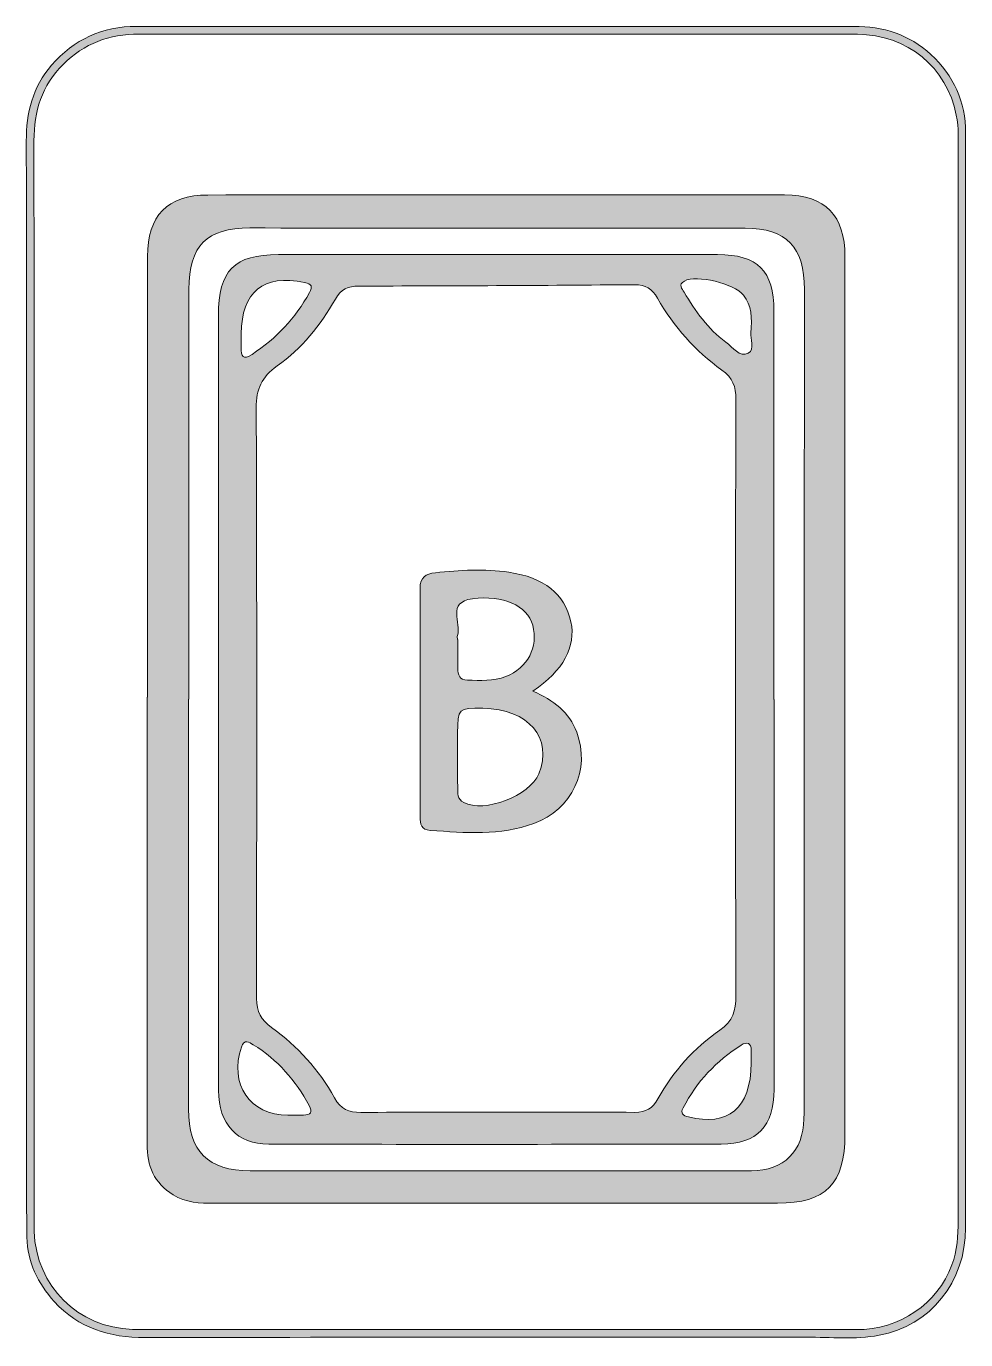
# Model space of a CAD drawing. Extents: x 615 to 924, y -2542 to -2111.
import ezdxf

# ---------------------------------------------------------------- set-up
doc = ezdxf.new("R2010")
doc.units = 0
doc.header["$MEASUREMENT"] = 0
doc.layers.add('Layer 1', color=7, linetype='Continuous', lineweight=0)

msp = doc.modelspace()

# ---------------------------------------------------------------- hatches: boundary and pattern name
at = {"layer": 'Layer 1', "true_color": 0x000000, "transparency": 33554687}
h = msp.add_hatch(color=18, dxfattribs=at)
h.dxf.hatch_style = 2
edge = h.paths.add_edge_path()
edge.add_spline(control_points=[(921.11, -2325.94), (921.11, -2325.94), (921.06, -2325.94), (921.06, -2325.94), (921.06, -2384.89), (921.05, -2443.84), (921.07, -2502.79), (921.07, -2507.76), (920.78, -2512.68), (919.02, -2517.41), (914.26, -2530.27), (901.92, -2538.65), (887.6, -2538.65), (810.92, -2538.64), (734.23, -2538.63), (657.56, -2538.61), (655.02, -2538.61), (652.48, -2538.68), (649.96, -2538.59), (631.91, -2537.94), (618.33, -2524.42), (617.61, -2506.39), (617.58, -2505.47), (617.59, -2504.55), (617.59, -2503.63), (617.59, -2385.15), (617.61, -2266.67), (617.56, -2148.2), (617.56, -2138.54), (620.16, -2130.06), (627.11, -2123.12), (634.02, -2116.24), (642.36, -2113.19), (652.06, -2113.19), (708.59, -2113.25), (765.12, -2113.22), (821.65, -2113.22), (843.76, -2113.22), (865.87, -2113.13), (887.97, -2113.26), (904.4, -2113.35), (917.39, -2124.08), (920.48, -2139.79), (921.31, -2144), (921.1, -2148.28), (921.1, -2152.53), (921.11, -2210.34), (921.11, -2268.14), (921.11, -2325.94)], knot_values=[0, 0, 0, 0, 1, 1, 1, 2, 2, 2, 3, 3, 3, 4, 4, 4, 5, 5, 5, 6, 6, 6, 7, 7, 7, 8, 8, 8, 9, 9, 9, 10, 10, 10, 11, 11, 11, 12, 12, 12, 13, 13, 13, 14, 14, 14, 15, 15, 15, 16, 16, 16, 16], degree=3, periodic=0)
edge = h.paths.add_edge_path()
edge.add_spline(control_points=[(923.52, -2377.39), (923.52, -2300.13), (923.54, -2222.87), (923.53, -2145.61), (923.53, -2135.38), (919.6, -2126.83), (912.12, -2119.89), (904.99, -2113.27), (896.42, -2110.62), (886.84, -2110.64), (866.92, -2110.67), (847, -2110.67), (827.08, -2110.67), (768.47, -2110.67), (709.86, -2110.65), (651.26, -2110.65), (640, -2110.65), (630.69, -2114.95), (623.32, -2123.44), (617.1, -2130.61), (615.03, -2139.06), (615.04, -2148.38), (615.13, -2207.45), (615.09, -2266.51), (615.09, -2325.58), (615.09, -2374.86), (615.07, -2424.14), (615.09, -2473.43), (615.09, -2485.05), (615.03, -2496.68), (615.27, -2508.3), (615.43, -2516.45), (618.76, -2523.43), (624.23, -2529.44), (632.25, -2538.23), (642.37, -2541.25), (654.03, -2541.23), (726.45, -2541.11), (798.87, -2541.2), (871.3, -2541.14), (879.23, -2541.12), (887.23, -2541.96), (895.09, -2540.51), (912, -2537.36), (923.52, -2523.01), (923.53, -2505.2), (923.57, -2462.6), (923.52, -2420), (923.52, -2377.39)], knot_values=[0, 0, 0, 0, 1, 1, 1, 2, 2, 2, 3, 3, 3, 4, 4, 4, 5, 5, 5, 6, 6, 6, 7, 7, 7, 8, 8, 8, 9, 9, 9, 10, 10, 10, 11, 11, 11, 12, 12, 12, 13, 13, 13, 14, 14, 14, 15, 15, 15, 16, 16, 16, 16], degree=3, periodic=0)
at = {"layer": 'Layer 1', "true_color": 0x0e1329, "transparency": 33554687}
h = msp.add_hatch(color=168, dxfattribs=at)
h.dxf.hatch_style = 2
edge = h.paths.add_edge_path()
edge.add_spline(control_points=[(668.46, -2331.64), (668.4, -2331.64), (668.35, -2331.64), (668.3, -2331.64), (668.3, -2376.51), (668.3, -2421.38), (668.3, -2466.25), (668.3, -2480.02), (674.77, -2486.49), (688.57, -2486.49), (710.47, -2486.48), (732.37, -2486.47), (754.28, -2486.47), (787.24, -2486.48), (820.2, -2486.55), (853.16, -2486.47), (863.86, -2486.45), (870.22, -2480.01), (870.43, -2469.42), (870.53, -2464.53), (870.51, -2459.64), (870.51, -2454.75), (870.53, -2368.84), (870.51, -2282.92), (870.61, -2197.01), (870.62, -2183.29), (864.71, -2176.94), (851.14, -2176.94), (796.91, -2176.92), (742.68, -2176.9), (688.46, -2176.86), (674.22, -2176.85), (668.47, -2182.6), (668.46, -2197.03), (668.44, -2241.9), (668.46, -2286.77), (668.46, -2331.64)], knot_values=[0, 0, 0, 0, 1, 1, 1, 2, 2, 2, 3, 3, 3, 4, 4, 4, 5, 5, 5, 6, 6, 6, 7, 7, 7, 8, 8, 8, 9, 9, 9, 10, 10, 10, 11, 11, 11, 12, 12, 12, 12], degree=3, periodic=0)
edge = h.paths.add_edge_path()
edge.add_spline(control_points=[(654.83, -2330.99), (654.83, -2282.73), (654.8, -2234.48), (654.85, -2186.22), (654.86, -2172.85), (661.36, -2166.05), (674.69, -2166.03), (737.83, -2165.91), (800.97, -2165.91), (864.1, -2166.02), (877.54, -2166.05), (883.91, -2172.88), (883.91, -2186.22), (883.9, -2282.31), (883.91, -2378.4), (883.9, -2474.49), (883.9, -2490.65), (877.65, -2497.12), (861.75, -2497.13), (800.1, -2497.18), (738.44, -2497.14), (676.79, -2497.16), (672.07, -2497.16), (667.41, -2496.96), (663.25, -2494.39), (657.05, -2490.56), (654.68, -2484.81), (654.69, -2477.68), (654.74, -2428.78), (654.71, -2379.88), (654.71, -2330.99), (654.75, -2330.99), (654.79, -2330.99), (654.83, -2330.99)], knot_values=[0, 0, 0, 0, 1, 1, 1, 2, 2, 2, 3, 3, 3, 4, 4, 4, 5, 5, 5, 6, 6, 6, 7, 7, 7, 8, 8, 8, 9, 9, 9, 10, 10, 10, 11, 11, 11, 11], degree=3, periodic=0)
h = msp.add_hatch(color=168, dxfattribs=at)
h.dxf.hatch_style = 2
edge = h.paths.add_edge_path()
edge.add_spline(control_points=[(700.98, -2468.2), (702.68, -2468.2), (704.38, -2468.23), (706.08, -2468.19), (708.41, -2468.15), (709.16, -2467.22), (707.94, -2465.01), (703.46, -2456.86), (697.59, -2449.99), (689.6, -2445.08), (688.15, -2444.19), (686.67, -2443.12), (685.71, -2445.87), (681.5, -2457.93), (688.56, -2468.34), (700.98, -2468.2)], knot_values=[0, 0, 0, 0, 1, 1, 1, 2, 2, 2, 3, 3, 3, 4, 4, 4, 5, 5, 5, 5], degree=3, periodic=0)
edge = h.paths.add_edge_path()
edge.add_spline(control_points=[(685.64, -2211.66), (685.64, -2213.14), (685.7, -2214.63), (685.63, -2216.11), (685.48, -2219.05), (686.26, -2220.28), (689.21, -2218.36), (697.16, -2213.17), (703.45, -2206.46), (708.02, -2198.1), (709.14, -2196.05), (708.86, -2195.23), (706.43, -2194.74), (692.86, -2191.98), (685.7, -2197.75), (685.64, -2211.66)], knot_values=[0, 0, 0, 0, 1, 1, 1, 2, 2, 2, 3, 3, 3, 4, 4, 4, 5, 5, 5, 5], degree=3, periodic=0)
edge = h.paths.add_edge_path()
edge.add_spline(control_points=[(853.14, -2450.99), (853.14, -2450.8), (853.15, -2448.9), (853.14, -2447), (853.12, -2444.45), (851.68, -2444.05), (849.86, -2445.2), (841.68, -2450.38), (835.22, -2457.21), (830.73, -2465.83), (829.84, -2467.53), (830.6, -2468.34), (832.53, -2468.81), (845.54, -2471.94), (852.92, -2466.22), (853.14, -2450.99)], knot_values=[0, 0, 0, 0, 1, 1, 1, 2, 2, 2, 3, 3, 3, 4, 4, 4, 5, 5, 5, 5], degree=3, periodic=0)
edge = h.paths.add_edge_path()
edge.add_spline(control_points=[(853.02, -2211.37), (853.41, -2206.29), (853.26, -2202.35), (850.56, -2198.93), (847.54, -2195.11), (835.19, -2192.1), (831.17, -2194.29), (829.03, -2195.45), (830.41, -2196.81), (831.09, -2197.95), (834.8, -2204.12), (838.89, -2210.02), (844.77, -2214.36), (847.05, -2216.05), (849.39, -2219.46), (852.16, -2218.01), (854.44, -2216.81), (852.67, -2212.97), (853.02, -2211.37)], knot_values=[0, 0, 0, 0, 1, 1, 1, 2, 2, 2, 3, 3, 3, 4, 4, 4, 5, 5, 5, 6, 6, 6, 6], degree=3, periodic=0)
edge = h.paths.add_edge_path()
edge.add_spline(control_points=[(848.01, -2332.09), (848.01, -2299.13), (847.95, -2266.17), (848.09, -2233.2), (848.11, -2229), (847.05, -2226.03), (843.49, -2223.51), (834.69, -2217.29), (827.75, -2209.22), (822.33, -2199.96), (820.49, -2196.83), (818.48, -2195.46), (814.79, -2195.49), (784.6, -2195.76), (754.4, -2195.88), (724.21, -2195.95), (720.71, -2195.96), (718.42, -2196.93), (716.55, -2200.22), (711.68, -2208.79), (705.48, -2216.5), (697.42, -2222.18), (692.3, -2225.79), (690.55, -2229.78), (690.57, -2235.94), (690.77, -2300.59), (690.74, -2365.23), (690.63, -2429.88), (690.62, -2434.23), (692.16, -2436.95), (695.57, -2439.41), (704.14, -2445.57), (711.18, -2453.27), (716.25, -2462.52), (718.33, -2466.33), (720.95, -2467.32), (724.92, -2467.31), (754.91, -2467.2), (784.89, -2467.17), (814.88, -2467.29), (818.57, -2467.31), (820.75, -2465.99), (822.47, -2462.87), (827.48, -2453.78), (834.34, -2446.17), (842.79, -2440.3), (847.1, -2437.31), (848.12, -2433.89), (848.1, -2429.06), (847.95, -2396.74), (848.02, -2364.41), (848.01, -2332.09)], knot_values=[0, 0, 0, 0, 1, 1, 1, 2, 2, 2, 3, 3, 3, 4, 4, 4, 5, 5, 5, 6, 6, 6, 7, 7, 7, 8, 8, 8, 9, 9, 9, 10, 10, 10, 11, 11, 11, 12, 12, 12, 13, 13, 13, 14, 14, 14, 15, 15, 15, 16, 16, 16, 17, 17, 17, 17], degree=3, periodic=0)
edge = h.paths.add_edge_path()
edge.add_spline(control_points=[(860.64, -2331.66), (860.64, -2374.38), (860.64, -2417.1), (860.64, -2459.82), (860.63, -2471.75), (855.11, -2477.68), (843.25, -2477.71), (793.72, -2477.82), (744.2, -2477.83), (694.67, -2477.75), (684.24, -2477.73), (678.19, -2471.18), (678.18, -2460.07), (678.11, -2407.36), (678.12, -2354.65), (678.12, -2301.93), (678.11, -2269.84), (678.1, -2237.74), (678.14, -2205.65), (678.16, -2190.77), (683.31, -2185.6), (697.92, -2185.6), (745.96, -2185.6), (793.99, -2185.59), (842.03, -2185.59), (855.29, -2185.59), (860.57, -2190.89), (860.57, -2204.13), (860.58, -2246.64), (860.57, -2289.15), (860.57, -2331.66), (860.6, -2331.66), (860.62, -2331.66), (860.64, -2331.66)], knot_values=[0, 0, 0, 0, 1, 1, 1, 2, 2, 2, 3, 3, 3, 4, 4, 4, 5, 5, 5, 6, 6, 6, 7, 7, 7, 8, 8, 8, 9, 9, 9, 10, 10, 10, 11, 11, 11, 11], degree=3, periodic=0)
at = {"layer": 'Layer 1', "true_color": 0x831618, "transparency": 33554687}
h = msp.add_hatch(color=246, dxfattribs=at)
h.dxf.hatch_style = 2
edge = h.paths.add_edge_path()
edge.add_spline(control_points=[(756.64, -2311.96), (756.68, -2311.96), (756.72, -2311.96), (756.76, -2311.96), (756.76, -2315.14), (756.75, -2318.33), (756.77, -2321.51), (756.78, -2323.62), (757.33, -2325.37), (759.9, -2325.39), (764.13, -2325.42), (768.41, -2325.76), (772.49, -2324.16), (779.72, -2321.31), (783.33, -2314.44), (781.35, -2307.35), (779.52, -2300.82), (771.65, -2297.31), (761.55, -2298.63), (752.96, -2299.76), (758.01, -2306.56), (756.65, -2310.69), (756.53, -2311.08), (756.64, -2311.54), (756.64, -2311.96)], knot_values=[0, 0, 0, 0, 1, 1, 1, 2, 2, 2, 3, 3, 3, 4, 4, 4, 5, 5, 5, 6, 6, 6, 7, 7, 7, 8, 8, 8, 8], degree=3, periodic=0)
edge = h.paths.add_edge_path()
edge.add_spline(control_points=[(765.03, -2334.61), (756.83, -2334.52), (756.79, -2334.52), (756.69, -2342.8), (756.62, -2348.73), (756.63, -2354.65), (756.73, -2360.58), (756.76, -2362.4), (756.54, -2364.44), (758.7, -2365.55), (765.51, -2369.05), (780.38, -2363.4), (783.36, -2356.13), (788.16, -2344.42), (779.95, -2334.78), (765.03, -2334.61)], knot_values=[0, 0, 0, 0, 1, 1, 1, 2, 2, 2, 3, 3, 3, 4, 4, 4, 5, 5, 5, 5], degree=3, periodic=0)
edge = h.paths.add_edge_path()
edge.add_spline(control_points=[(781.4, -2328.96), (788.23, -2331.97), (793.39, -2335.92), (795.82, -2342.45), (800.41, -2354.75), (794.32, -2367.84), (781.76, -2372.43), (770.67, -2376.48), (759.18, -2375.49), (747.72, -2374.7), (744.72, -2374.5), (744.37, -2372.54), (744.37, -2370.32), (744.36, -2345.26), (744.42, -2320.2), (744.35, -2295.14), (744.34, -2291.49), (746.23, -2290.43), (749.39, -2290.09), (757.44, -2289.2), (765.45, -2288.74), (773.52, -2289.92), (785.04, -2291.6), (791.92, -2297), (793.91, -2306.2), (795.64, -2314.21), (791.42, -2322.3), (781.4, -2328.96)], knot_values=[0, 0, 0, 0, 1, 1, 1, 2, 2, 2, 3, 3, 3, 4, 4, 4, 5, 5, 5, 6, 6, 6, 7, 7, 7, 8, 8, 8, 9, 9, 9, 9], degree=3, periodic=0)

# ---------------------------------------------------------------- linework, layer by layer
at = {"layer": 'Layer 1'}
for points, knots in [([(923.52, -2377.39), (923.52, -2300.13), (923.54, -2222.87), (923.53, -2145.61), (923.53, -2135.38), (919.6, -2126.83), (912.12, -2119.89), (904.99, -2113.27), (896.42, -2110.62), (886.84, -2110.64), (866.92, -2110.67), (847, -2110.67), (827.08, -2110.67), (768.47, -2110.67), (709.86, -2110.65), (651.26, -2110.65), (640, -2110.65), (630.69, -2114.95), (623.32, -2123.44), (617.1, -2130.61), (615.03, -2139.06), (615.04, -2148.38), (615.13, -2207.45), (615.09, -2266.51), (615.09, -2325.58), (615.09, -2374.86), (615.07, -2424.14), (615.09, -2473.43), (615.09, -2485.05), (615.03, -2496.68), (615.27, -2508.3), (615.43, -2516.45), (618.76, -2523.43), (624.23, -2529.44), (632.25, -2538.23), (642.37, -2541.25), (654.03, -2541.23), (726.45, -2541.11), (798.87, -2541.2), (871.3, -2541.14), (879.23, -2541.12), (887.23, -2541.96), (895.09, -2540.51), (912, -2537.36), (923.52, -2523.01), (923.53, -2505.2), (923.57, -2462.6), (923.52, -2420), (923.52, -2377.39)], [0, 0, 0, 0, 1, 1, 1, 2, 2, 2, 3, 3, 3, 4, 4, 4, 5, 5, 5, 6, 6, 6, 7, 7, 7, 8, 8, 8, 9, 9, 9, 10, 10, 10, 11, 11, 11, 12, 12, 12, 13, 13, 13, 14, 14, 14, 15, 15, 15, 16, 16, 16, 16]), ([(921.11, -2325.94), (921.11, -2325.94), (921.06, -2325.94), (921.06, -2325.94), (921.06, -2384.89), (921.05, -2443.84), (921.07, -2502.79), (921.07, -2507.76), (920.78, -2512.68), (919.02, -2517.41), (914.26, -2530.27), (901.92, -2538.65), (887.6, -2538.65), (810.92, -2538.64), (734.23, -2538.63), (657.56, -2538.61), (655.02, -2538.61), (652.48, -2538.68), (649.96, -2538.59), (631.91, -2537.94), (618.33, -2524.42), (617.61, -2506.39), (617.58, -2505.47), (617.59, -2504.55), (617.59, -2503.63), (617.59, -2385.15), (617.61, -2266.67), (617.56, -2148.2), (617.56, -2138.54), (620.16, -2130.06), (627.11, -2123.12), (634.02, -2116.24), (642.36, -2113.19), (652.06, -2113.19), (708.59, -2113.25), (765.12, -2113.22), (821.65, -2113.22), (843.76, -2113.22), (865.87, -2113.13), (887.97, -2113.26), (904.4, -2113.35), (917.39, -2124.08), (920.48, -2139.79), (921.31, -2144), (921.1, -2148.28), (921.1, -2152.53), (921.11, -2210.34), (921.11, -2268.14), (921.11, -2325.94)], [0, 0, 0, 0, 1, 1, 1, 2, 2, 2, 3, 3, 3, 4, 4, 4, 5, 5, 5, 6, 6, 6, 7, 7, 7, 8, 8, 8, 9, 9, 9, 10, 10, 10, 11, 11, 11, 12, 12, 12, 13, 13, 13, 14, 14, 14, 15, 15, 15, 16, 16, 16, 16]), ([(921.11, -2325.94), (921.11, -2325.94), (921.06, -2325.94), (921.06, -2325.94), (921.06, -2384.89), (921.05, -2443.84), (921.07, -2502.79), (921.07, -2507.76), (920.78, -2512.68), (919.02, -2517.41), (914.26, -2530.27), (901.92, -2538.65), (887.6, -2538.65), (810.92, -2538.64), (734.23, -2538.63), (657.56, -2538.61), (655.02, -2538.61), (652.48, -2538.68), (649.96, -2538.59), (631.91, -2537.94), (618.33, -2524.42), (617.61, -2506.39), (617.58, -2505.47), (617.59, -2504.55), (617.59, -2503.63), (617.59, -2385.15), (617.61, -2266.67), (617.56, -2148.2), (617.56, -2138.54), (620.16, -2130.06), (627.11, -2123.12), (634.02, -2116.24), (642.36, -2113.19), (652.06, -2113.19), (708.59, -2113.25), (765.12, -2113.22), (821.65, -2113.22), (843.76, -2113.22), (865.87, -2113.13), (887.97, -2113.26), (904.4, -2113.35), (917.39, -2124.08), (920.48, -2139.79), (921.31, -2144), (921.1, -2148.28), (921.1, -2152.53), (921.11, -2210.34), (921.11, -2268.14), (921.11, -2325.94)], [0, 0, 0, 0, 1, 1, 1, 2, 2, 2, 3, 3, 3, 4, 4, 4, 5, 5, 5, 6, 6, 6, 7, 7, 7, 8, 8, 8, 9, 9, 9, 10, 10, 10, 11, 11, 11, 12, 12, 12, 13, 13, 13, 14, 14, 14, 15, 15, 15, 16, 16, 16, 16]), ([(654.83, -2330.99), (654.83, -2282.73), (654.8, -2234.48), (654.85, -2186.22), (654.86, -2172.85), (661.36, -2166.05), (674.69, -2166.03), (737.83, -2165.91), (800.97, -2165.91), (864.1, -2166.02), (877.54, -2166.05), (883.91, -2172.88), (883.91, -2186.22), (883.9, -2282.31), (883.91, -2378.4), (883.9, -2474.49), (883.9, -2490.65), (877.65, -2497.12), (861.75, -2497.13), (800.1, -2497.18), (738.44, -2497.14), (676.79, -2497.16), (672.07, -2497.16), (667.41, -2496.96), (663.25, -2494.39), (657.05, -2490.56), (654.68, -2484.81), (654.69, -2477.68), (654.74, -2428.78), (654.71, -2379.88), (654.71, -2330.99), (654.75, -2330.99), (654.79, -2330.99), (654.83, -2330.99)], [0, 0, 0, 0, 1, 1, 1, 2, 2, 2, 3, 3, 3, 4, 4, 4, 5, 5, 5, 6, 6, 6, 7, 7, 7, 8, 8, 8, 9, 9, 9, 10, 10, 10, 11, 11, 11, 11]), ([(668.46, -2331.64), (668.4, -2331.64), (668.35, -2331.64), (668.3, -2331.64), (668.3, -2376.51), (668.3, -2421.38), (668.3, -2466.25), (668.3, -2480.02), (674.77, -2486.49), (688.57, -2486.49), (710.47, -2486.48), (732.37, -2486.47), (754.28, -2486.47), (787.24, -2486.48), (820.2, -2486.55), (853.16, -2486.47), (863.86, -2486.45), (870.22, -2480.01), (870.43, -2469.42), (870.53, -2464.53), (870.51, -2459.64), (870.51, -2454.75), (870.53, -2368.84), (870.51, -2282.92), (870.61, -2197.01), (870.62, -2183.29), (864.71, -2176.94), (851.14, -2176.94), (796.91, -2176.92), (742.68, -2176.9), (688.46, -2176.86), (674.22, -2176.85), (668.47, -2182.6), (668.46, -2197.03), (668.44, -2241.9), (668.46, -2286.77), (668.46, -2331.64)], [0, 0, 0, 0, 1, 1, 1, 2, 2, 2, 3, 3, 3, 4, 4, 4, 5, 5, 5, 6, 6, 6, 7, 7, 7, 8, 8, 8, 9, 9, 9, 10, 10, 10, 11, 11, 11, 12, 12, 12, 12]), ([(860.64, -2331.66), (860.64, -2374.38), (860.64, -2417.1), (860.64, -2459.82), (860.63, -2471.75), (855.11, -2477.68), (843.25, -2477.71), (793.72, -2477.82), (744.2, -2477.83), (694.67, -2477.75), (684.24, -2477.73), (678.19, -2471.18), (678.18, -2460.07), (678.11, -2407.36), (678.12, -2354.65), (678.12, -2301.93), (678.11, -2269.84), (678.1, -2237.74), (678.14, -2205.65), (678.16, -2190.77), (683.31, -2185.6), (697.92, -2185.6), (745.96, -2185.6), (793.99, -2185.59), (842.03, -2185.59), (855.29, -2185.59), (860.57, -2190.89), (860.57, -2204.13), (860.58, -2246.64), (860.57, -2289.15), (860.57, -2331.66), (860.6, -2331.66), (860.62, -2331.66), (860.64, -2331.66)], [0, 0, 0, 0, 1, 1, 1, 2, 2, 2, 3, 3, 3, 4, 4, 4, 5, 5, 5, 6, 6, 6, 7, 7, 7, 8, 8, 8, 9, 9, 9, 10, 10, 10, 11, 11, 11, 11]), ([(685.64, -2211.66), (685.64, -2213.14), (685.7, -2214.63), (685.63, -2216.11), (685.48, -2219.05), (686.26, -2220.28), (689.21, -2218.36), (697.16, -2213.17), (703.45, -2206.46), (708.02, -2198.1), (709.14, -2196.05), (708.86, -2195.23), (706.43, -2194.74), (692.86, -2191.98), (685.7, -2197.75), (685.64, -2211.66)], [0, 0, 0, 0, 1, 1, 1, 2, 2, 2, 3, 3, 3, 4, 4, 4, 5, 5, 5, 5]), ([(848.01, -2332.09), (848.01, -2299.13), (847.95, -2266.17), (848.09, -2233.2), (848.11, -2229), (847.05, -2226.03), (843.49, -2223.51), (834.69, -2217.29), (827.75, -2209.22), (822.33, -2199.96), (820.49, -2196.83), (818.48, -2195.46), (814.79, -2195.49), (784.6, -2195.76), (754.4, -2195.88), (724.21, -2195.95), (720.71, -2195.96), (718.42, -2196.93), (716.55, -2200.22), (711.68, -2208.79), (705.48, -2216.5), (697.42, -2222.18), (692.3, -2225.79), (690.55, -2229.78), (690.57, -2235.94), (690.77, -2300.59), (690.74, -2365.23), (690.63, -2429.88), (690.62, -2434.23), (692.16, -2436.95), (695.57, -2439.41), (704.14, -2445.57), (711.18, -2453.27), (716.25, -2462.52), (718.33, -2466.33), (720.95, -2467.32), (724.92, -2467.31), (754.91, -2467.2), (784.89, -2467.17), (814.88, -2467.29), (818.57, -2467.31), (820.75, -2465.99), (822.47, -2462.87), (827.48, -2453.78), (834.34, -2446.17), (842.79, -2440.3), (847.1, -2437.31), (848.12, -2433.89), (848.1, -2429.06), (847.95, -2396.74), (848.02, -2364.41), (848.01, -2332.09)], [0, 0, 0, 0, 1, 1, 1, 2, 2, 2, 3, 3, 3, 4, 4, 4, 5, 5, 5, 6, 6, 6, 7, 7, 7, 8, 8, 8, 9, 9, 9, 10, 10, 10, 11, 11, 11, 12, 12, 12, 13, 13, 13, 14, 14, 14, 15, 15, 15, 16, 16, 16, 17, 17, 17, 17]), ([(853.02, -2211.37), (853.41, -2206.29), (853.26, -2202.35), (850.56, -2198.93), (847.54, -2195.11), (835.19, -2192.1), (831.17, -2194.29), (829.03, -2195.45), (830.41, -2196.81), (831.09, -2197.95), (834.8, -2204.12), (838.89, -2210.02), (844.77, -2214.36), (847.05, -2216.05), (849.39, -2219.46), (852.16, -2218.01), (854.44, -2216.81), (852.67, -2212.97), (853.02, -2211.37)], [0, 0, 0, 0, 1, 1, 1, 2, 2, 2, 3, 3, 3, 4, 4, 4, 5, 5, 5, 6, 6, 6, 6]), ([(781.4, -2328.96), (788.23, -2331.97), (793.39, -2335.92), (795.82, -2342.45), (800.41, -2354.75), (794.32, -2367.84), (781.76, -2372.43), (770.67, -2376.48), (759.18, -2375.49), (747.72, -2374.7), (744.72, -2374.5), (744.37, -2372.54), (744.37, -2370.32), (744.36, -2345.26), (744.42, -2320.2), (744.35, -2295.14), (744.34, -2291.49), (746.23, -2290.43), (749.39, -2290.09), (757.44, -2289.2), (765.45, -2288.74), (773.52, -2289.92), (785.04, -2291.6), (791.92, -2297), (793.91, -2306.2), (795.64, -2314.21), (791.42, -2322.3), (781.4, -2328.96)], [0, 0, 0, 0, 1, 1, 1, 2, 2, 2, 3, 3, 3, 4, 4, 4, 5, 5, 5, 6, 6, 6, 7, 7, 7, 8, 8, 8, 9, 9, 9, 9]), ([(756.64, -2311.96), (756.68, -2311.96), (756.72, -2311.96), (756.76, -2311.96), (756.76, -2315.14), (756.75, -2318.33), (756.77, -2321.51), (756.78, -2323.62), (757.33, -2325.37), (759.9, -2325.39), (764.13, -2325.42), (768.41, -2325.76), (772.49, -2324.16), (779.72, -2321.31), (783.33, -2314.44), (781.35, -2307.35), (779.52, -2300.82), (771.65, -2297.31), (761.55, -2298.63), (752.96, -2299.76), (758.01, -2306.56), (756.65, -2310.69), (756.53, -2311.08), (756.64, -2311.54), (756.64, -2311.96)], [0, 0, 0, 0, 1, 1, 1, 2, 2, 2, 3, 3, 3, 4, 4, 4, 5, 5, 5, 6, 6, 6, 7, 7, 7, 8, 8, 8, 8]), ([(765.03, -2334.61), (756.83, -2334.52), (756.79, -2334.52), (756.69, -2342.8), (756.62, -2348.73), (756.63, -2354.65), (756.73, -2360.58), (756.76, -2362.4), (756.54, -2364.44), (758.7, -2365.55), (765.51, -2369.05), (780.38, -2363.4), (783.36, -2356.13), (788.16, -2344.42), (779.95, -2334.78), (765.03, -2334.61)], [0, 0, 0, 0, 1, 1, 1, 2, 2, 2, 3, 3, 3, 4, 4, 4, 5, 5, 5, 5]), ([(700.98, -2468.2), (702.68, -2468.2), (704.38, -2468.23), (706.08, -2468.19), (708.41, -2468.15), (709.16, -2467.22), (707.94, -2465.01), (703.46, -2456.86), (697.59, -2449.99), (689.6, -2445.08), (688.15, -2444.19), (686.67, -2443.12), (685.71, -2445.87), (681.5, -2457.93), (688.56, -2468.34), (700.98, -2468.2)], [0, 0, 0, 0, 1, 1, 1, 2, 2, 2, 3, 3, 3, 4, 4, 4, 5, 5, 5, 5]), ([(853.14, -2450.99), (853.14, -2450.8), (853.15, -2448.9), (853.14, -2447), (853.12, -2444.45), (851.68, -2444.05), (849.86, -2445.2), (841.68, -2450.38), (835.22, -2457.21), (830.73, -2465.83), (829.84, -2467.53), (830.6, -2468.34), (832.53, -2468.81), (845.54, -2471.94), (852.92, -2466.22), (853.14, -2450.99)], [0, 0, 0, 0, 1, 1, 1, 2, 2, 2, 3, 3, 3, 4, 4, 4, 5, 5, 5, 5])]:
    msp.add_open_spline(points, degree=3, knots=knots, dxfattribs=at)

doc.saveas('drawing.dxf')
